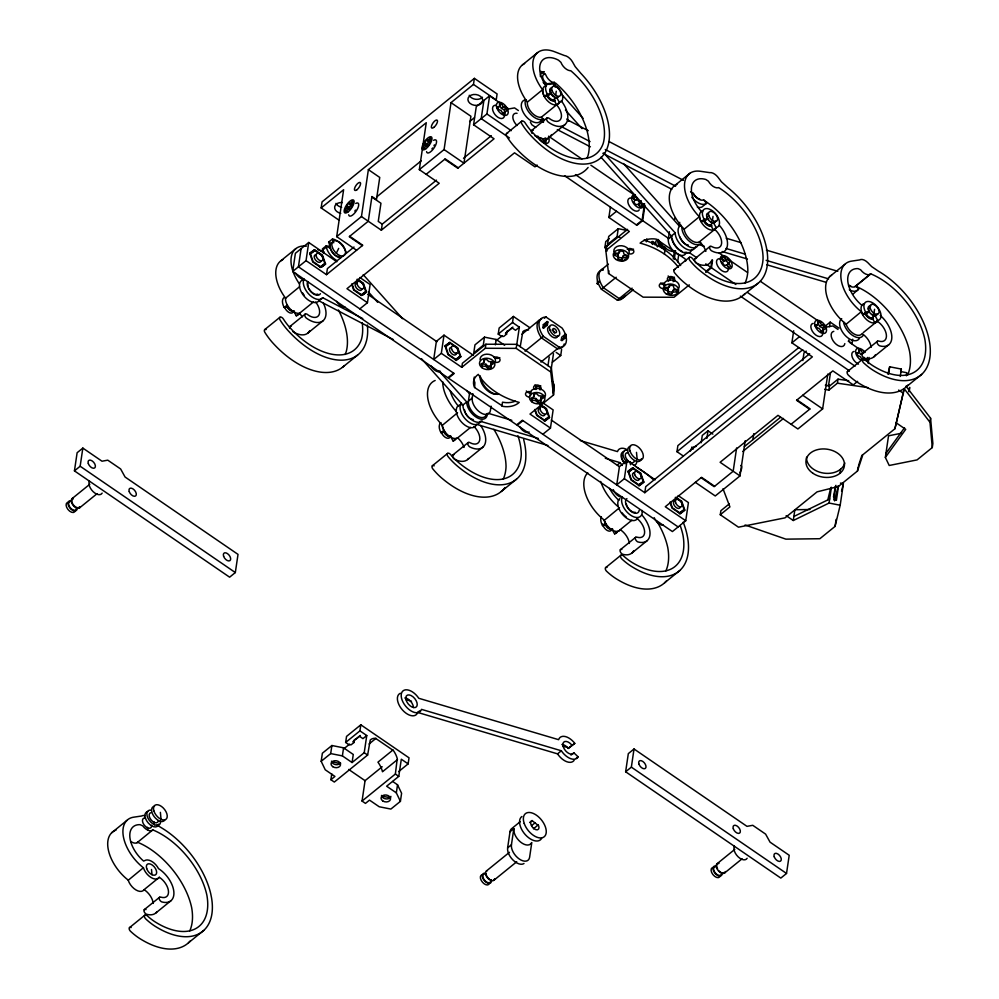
<?xml version="1.0" encoding="UTF-8"?>
<svg xmlns="http://www.w3.org/2000/svg" width="999" height="999" viewBox="0 0 999 999"><rect width="100%" height="100%" fill="white"/><g stroke="black" fill="none" stroke-linecap="round" stroke-linejoin="round"><path stroke-width="1.5" d="M835.376 487.587L833.778 499.812L836.4 500.337L838.561 485.701M74.438 470.879L77.123 452.722L82.842 448.089L101.998 461.213L107.78 460.177L120.629 468.968L125.075 477.023L238.012 554.383L235.327 572.552L229.62 577.185L74.438 470.879L80.157 466.246L82.842 448.089M453.596 373.127L447.889 377.759L292.719 271.453L295.392 253.296L308.728 242.482L336.863 261.763M301.111 248.664L298.426 266.82L454.17 373.514L448.451 378.146L516.67 424.875L522.377 420.242L678.121 526.923M292.719 271.453L306.044 260.652L308.728 242.482M338.836 220.055L321.154 207.929L322.053 201.885L474.375 78.372L497.102 93.943L496.216 100L473.476 84.428L474.375 78.372M306.044 260.652L326.498 274.663L327.397 268.606L353.996 247.04M356.593 250.274L336.688 236.651L343.619 189.723L321.154 207.929M361.451 216.571L368.381 169.643L426.261 122.715L419.33 169.643L439.223 183.267L381.343 230.207L361.451 216.571L336.688 236.651M359.815 308.878L367.432 302.697L370.117 284.54L359.877 277.522M381.343 230.207L382.23 224.151L436.501 180.145M321.178 761.313L322.365 753.234L331.893 745.516L343.569 747.826L353.271 754.47L352.085 762.537L342.382 755.893L330.694 753.583L321.178 761.313L325.249 769.792L334.94 776.435L330.894 779.72L334.315 782.055L367.632 755.032L370.242 740.034A18.157 10.327 51 0 1 375.499 738.286L393.431 750.561A18.157 10.327 51 0 1 397.252 758.541L395.367 774.038L362.05 801.061L365.459 803.396L369.505 800.112L379.208 806.755L390.884 809.065L400.412 801.348L401.598 793.268L397.527 784.789L392.682 781.468M330.694 753.583L331.893 745.516M330.894 779.72L331.755 773.913M342.382 755.893L343.569 747.826M354.458 739.447L354.008 742.482L351.149 744.792L349.063 744.792L345.654 742.444L346.541 736.4L360.826 724.812L409.028 757.829L408.129 763.885L398.613 771.615M419.33 169.643L444.08 149.575L451.011 102.647L473.476 84.428M345.654 742.444L359.927 730.868L360.826 724.812M352.085 762.537L364.223 752.697L366.758 735.539L359.927 730.868M362.05 801.061L365.06 780.669L382.192 766.77M444.717 159.266L457.779 168.219L494.055 138.799L473.588 124.788L476.273 106.618L489.61 95.817L501.098 103.684M444.006 335.152L436.388 341.333L433.703 359.503L441.321 353.321L444.006 335.152L473.414 355.307M483.891 100.449L481.206 118.606L509.428 137.937M473.588 124.788L486.925 113.973L489.61 95.817M400.412 801.348L396.341 792.856L397.527 784.789M396.341 792.856L386.638 786.213L398.776 776.373L401.311 759.215L408.129 763.885M441.321 353.321L461.788 367.345L462.375 363.299L485.901 344.23L516.808 344.33L551.373 368.007L554.108 390.959L553.508 394.992L529.994 414.061L550.461 428.084L542.844 434.253M486.6 413.611A11.926 6.781 51 0 1 476.311 415.459A11.926 6.781 51 0 1 468.406 401.161L469.705 392.345M491.058 406.131L490.409 410.527A11.926 6.781 51 0 1 480.119 412.375A11.926 6.781 51 0 1 472.215 398.064L472.864 393.668M474.625 387.537L474.288 386.725A17.383 12.675 8.4 0 1 478.284 374.363A63.337 46.166 8.4 0 0 519.205 402.397A17.383 12.675 8.4 0 1 503.034 406.406L474.625 387.537L474.887 382.679A17.383 12.675 8.4 0 1 474.263 377.035M484.478 337.15L483.291 345.229L473.763 352.947L474.962 344.867L484.478 337.15L496.166 339.46L504.657 345.267M487.824 368.419L485.639 366.246L482.117 366.084L482.417 364.061L485.926 364.223L488.124 366.408L487.824 368.419L490.609 367.869L490.809 363.249L493.556 361.825M461.788 367.345L485.302 348.276L485.901 344.23M482.117 366.084L481.106 363.961L483.853 362.537L484.153 360.514M485.639 366.246L485.926 364.223M490.609 367.869L490.809 363.249M495.367 344.842L496.166 339.46M507.042 331.081L506.593 334.116L503.746 336.426L501.648 336.426L498.239 334.091L499.138 328.034L513.411 316.446L529.907 327.747M498.239 334.091L512.524 322.502L513.411 316.446M501.91 406.218L502.509 402.185L503.621 402.372A17.383 12.675 8.4 0 0 515.372 401.173M553.508 394.992L550.774 372.04L516.208 348.376L519.343 327.185L512.524 322.502M555.669 95.267L556.256 91.234M520.217 346.665L522.839 331.68A18.157 10.327 51 0 1 528.096 329.92L528.621 329.97M537.837 402.684L535.651 400.512L532.142 400.349L532.442 398.326L535.951 398.489L538.136 400.674L537.837 402.684L540.634 402.135L540.821 397.515L543.581 396.091M542.919 327.66L543.369 324.625L547.165 321.541L547.852 322.003L547.402 325.037L543.593 328.122L542.919 327.66L546.728 324.563L547.165 321.541M543.593 328.122L544.043 325.1L543.369 324.625M532.142 400.349L531.118 398.226L533.878 396.803L534.178 394.78M565.621 335.065A17.245 9.815 51 0 0 562.087 328.047L546.178 317.145A17.17 9.765 51 0 0 543.344 336.326L525.037 351.161M535.951 389.523L536.326 386.064A3.721 2.71 8.4 0 1 534.852 385.065M535.651 400.512L535.951 398.489M539.622 388.773L540.022 386.076A3.721 2.71 8.4 0 0 540.734 385.651M539.997 389.76L540.022 386.076M540.634 402.135L540.821 397.515M547.964 365.671L549.238 357.005M550.774 372.04L553.483 353.708M552.996 392.982L554.195 384.902L551.86 380.057M561.251 340.209L561.7 337.187L565.496 334.103L566.183 334.565L565.734 337.587L561.925 340.684L561.251 340.209L565.059 337.125L565.496 334.103M552.397 362.275L560.726 355.532L561.613 349.475M550.461 428.084L553.134 409.915L542.907 402.909M524 863.511A11.926 6.781 51 0 1 513.224 860.264A11.926 6.781 51 0 1 507.629 847.851L510.014 831.705A11.926 6.781 51 0 1 511.825 828.508L520.154 821.752M531.793 842.544L529.62 857.229A11.926 6.781 51 0 1 519.343 859.065A11.926 6.781 51 0 1 511.438 844.767L513.823 828.621L510.014 831.705M597.864 284.128L597.177 283.654L597.627 280.632M689.31 284.877L674.025 297.265L643.119 297.165L608.553 273.489L605.819 250.549L629.333 231.481L608.878 217.457L610.439 206.868M607.142 249.188L604.87 247.627L605.756 241.571L609.328 238.674M605.819 250.549L606.418 246.503L627.584 229.345M608.553 273.489L608.953 270.804M618.231 228.696L608.716 236.413L607.529 244.493L617.045 236.763L618.231 228.696L626.997 230.419M618.456 259.39L617.931 256.793L614.835 255.344L615.134 253.334L618.231 254.77L618.456 259.39L621.378 259.965L623.339 255.781L626.823 255.644L626.523 257.655L623.039 257.804M617.931 256.793L618.231 254.77M614.835 255.344L615.347 253.234L618.831 253.084L619.13 251.074M621.378 259.965L623.339 255.781M636.388 224.912L642.095 220.28L644.555 203.634M564.572 175.712L636.95 225.299L642.669 220.667L644.904 205.532M646.316 241.858L646.74 238.948M627.035 460.539L619.417 466.708L616.733 484.877L624.35 478.696L627.035 460.539L655.169 479.807M664.397 254.071L664.984 250.025M685.901 253.384A11.926 6.781 51 0 1 675.049 252.472A11.926 6.781 51 0 1 668.331 239.048L669.417 231.706M668.468 293.656L667.956 291.059L664.859 289.61L665.159 287.6L668.256 289.036L668.468 293.656L671.39 294.23L673.363 290.047L676.835 289.91L676.548 291.92L673.064 292.07M667.956 291.059L668.256 289.036M669.692 280.294L670.079 277.61A3.721 2.71 8.4 0 1 668.169 275.936M664.859 289.61L665.371 287.5L668.843 287.35L669.143 285.339M673.289 258.629L674.362 251.411M674.263 259.403L675.561 250.674M671.39 294.23L673.363 290.047M673.176 281.656L673.776 277.622A3.721 2.71 8.4 0 0 674.487 277.185M677.672 261.763L678.746 254.508M624.35 478.696L644.805 492.719L645.704 486.663L809.64 353.733M625.636 771.777L628.321 753.621L634.028 748.988L746.977 826.348L752.759 825.311L765.609 834.115L770.054 842.157L789.21 855.281L786.525 873.451L780.818 878.084L625.636 771.777L631.356 767.145L634.028 748.988M683.291 456.006L676.972 451.685L677.871 445.629L798.763 347.602M712.437 220.442L713.024 216.408M706.305 271.104L710.876 267.395L711.987 259.827M705.731 272.415L711.438 267.782L712.562 260.215M522.952 420.629L517.232 425.262L672.402 531.555L685.739 520.754L688.423 502.584L678.184 495.579M701.198 442.769L702.285 435.414L708.004 430.781L712.874 434.115M706.88 438.349L708.004 430.781M894.917 428.746L904.07 389.36L894.917 428.746L862.849 454.745L857.467 471.029L838.386 486.488L817.082 491.858L785.014 517.857L738.473 527.185L720.279 514.735L720.878 510.689L729.32 503.846M736.613 447.952L733.179 471.228L714.148 486.663L701.073 477.709M695.354 482.342L715.247 495.966L739.997 475.899L745.192 440.746M752.884 439.535L753.758 433.641M644.805 492.719L812.362 356.855L791.895 342.832L793.693 330.731M802.846 360.539L803.958 352.972L806.243 351.111M786.163 515.659L793.281 520.516L794.867 509.727L809.964 509.515M829.52 326.661L830.194 322.115L839.035 328.172M739.997 475.899L720.104 462.275L777.996 415.334L797.889 428.971L822.639 408.891L827.784 374.076M828.496 385.989L830.456 372.739M824.737 389.235L828.82 390.172L829.42 386.138L838.024 379.158L848.725 380.719M828.82 390.172L837.424 383.191L838.024 379.158M852.709 339.21L852.035 343.743L848.238 341.159M793.281 520.516L829.083 503.046L831.418 487.3M839.972 473.301L840.559 469.268M745.054 524.987L785.888 539.148L819.854 538.723L835.064 526.398L836.101 519.43M835.064 526.398L840.184 505.232L843.381 483.641L840.459 483.066M873.975 313.324L874.562 309.29M868.181 363.486L869.08 357.43M857.467 471.029L858.054 466.983M888.586 374.15L889.672 366.783L901.36 369.081L900.261 376.461M905.968 386.201L930.569 418.194L932.879 443.531L932.279 447.564L917.07 459.902L889.21 465.484L885.351 457.417L888.536 435.826L901.735 433.179M906.368 375.811L906.83 372.764L900.986 371.603M932.279 447.564L929.982 422.302L930.581 418.256M909.277 391.009L909.677 387.362L908.591 391.308M908.903 391.783L909.365 388.936L909.078 389.76M626.523 257.655L627.035 255.544L623.938 254.096L623.426 251.498L620.504 250.924L618.831 253.084M676.548 291.92L677.06 289.81L673.963 288.361L673.438 285.764L670.516 285.19L668.843 287.35M827.884 499.587L830.818 487.487M834.827 489.872L835.926 485.339M833.503 496.928L835.476 486.238M834.602 500.911L838.261 485.801M841.545 491.196L843.381 483.641M887.886 374.138L889.672 366.783M900.636 372.028L901.36 369.081M285.514 298.251L299.625 286.688M545.854 85.514A25.337 14.411 51 0 1 540.896 62.487A25.337 14.411 51 0 1 558.478 60.152L560.926 62.35A8.941 5.082 51 0 0 570.042 70.717L570.741 70.692A62.3 35.44 51 0 1 603.246 143.282A63.499 36.126 51 0 1 532.642 132.542A36.301 20.654 51 0 1 525.224 123.002A2.872 1.636 51 0 0 522.115 121.004A2.872 1.636 51 0 0 521.853 123.851A42.208 24.013 51 0 0 531.031 135.777A69.118 39.311 51 0 0 607.417 147.64L608.304 144.73A69.118 39.311 51 0 0 580.706 73.177L575.137 66.571L572.502 61.876A8.941 5.082 51 0 0 564.335 55.494L554.807 51.823A34.278 19.493 51 0 0 533.903 57.83A34.278 19.493 51 0 0 541.171 87.725L542.607 89.66L527.322 102.173A11.176 6.356 51 0 0 531.843 112.787A11.176 6.356 51 0 0 541.358 117.183A13.037 7.418 51 0 1 543.968 120.829M542.607 89.66L542.557 89.823A11.176 6.356 51 0 0 547.077 100.437A11.176 6.356 51 0 0 556.593 104.833A13.037 7.418 51 0 1 560.826 118.844A13.037 7.418 51 0 1 549.675 118.731A2.985 1.698 51 0 0 546.728 118.369A2.985 1.698 51 0 0 548.064 121.953A21.716 12.35 51 0 0 566.396 122.914A21.716 12.35 51 0 0 561.213 100.724M858.553 465.509L861.975 455.144M639.51 206.256L638.486 204.246L641.283 200.724M728.184 267.008L727.16 264.997L729.957 261.476L728.134 259.116L725.886 259.315L723.975 260.864L721.403 258.579L723.313 257.03L725.886 259.315M727.16 264.997L729.957 261.476M336.301 253.222L338.711 248.376M573.851 752.796L573.576 753.296A7.455 4.233 51 0 1 565.759 750.986A7.455 4.233 51 0 1 563.611 742.269A7.455 4.233 51 0 1 571.428 744.592L572.027 745.354L574.775 743.406L573.701 742.032A13.412 7.63 51 0 0 558.616 739.685L418.768 698.276A13.412 7.63 51 0 0 403.022 690.871A13.412 7.63 51 0 0 407.192 707.866A13.412 7.63 51 0 0 421.491 709.365L561.338 750.773A13.412 7.63 51 0 0 577.559 757.704L578.071 756.792L573.851 752.796L571.003 755.107M574.263 759.877L573.751 760.801A13.412 7.63 51 0 1 557.529 753.858L417.682 712.449A13.412 7.63 51 0 1 402.585 710.102A13.412 7.63 51 0 1 400.362 693.269M855.581 285.839L858.728 288.836L858.228 289.747A13.412 7.63 51 0 1 849.312 289.772M350.1 203.521L352.385 201.249L353.084 202.223L351.323 205.232L351.423 207.205L349.625 209.553L348.176 209.328L345.891 211.613L345.192 210.627L346.953 207.63L346.853 205.644L348.651 203.297L352.372 205.082L348.651 203.297M424.837 144.48L423.064 147.49L423.763 148.464L426.049 146.191L427.497 146.403L429.295 144.056L429.195 142.083L430.956 139.073L430.257 138.099L427.972 140.372L426.523 140.16L424.725 142.507L424.837 144.48L427.11 146.041L426.998 144.056L428.796 141.708L430.257 141.933L427.972 140.372M885.951 453.384L904.532 427.759M885.351 457.417L905.706 429.358L896.228 422.864M346.953 207.63L349.225 209.178L349.126 207.205L350.924 204.857M130.694 841.395A8.941 5.082 51 0 0 137.125 842.669L137.562 842.244A62.3 35.44 51 0 1 191.658 907.629A63.499 36.126 51 0 1 189.735 930.906M157.043 824.887L160.34 827.135A69.118 39.311 51 0 1 210.801 894.08L211.563 897.939A69.118 39.311 51 0 1 157.068 927.459A42.208 24.013 51 0 1 145.717 918.893A2.872 1.636 51 0 1 144.593 915.459A2.872 1.636 51 0 1 147.502 916.008A36.301 20.654 51 0 0 156.631 922.814A63.499 36.126 51 0 0 206.893 895.279A62.3 35.44 51 0 0 152.797 829.894L152.36 830.319A8.941 5.082 51 0 1 142.682 825.811L140.097 824.674A25.337 14.411 51 0 0 129.87 837.299A25.337 14.411 51 0 0 143.606 861.076L144.855 860.551A11.176 6.356 51 0 1 158.491 868.606A21.716 12.35 51 0 1 173.838 891.632A21.716 12.35 51 0 1 161.688 901.872A2.985 1.698 51 0 1 159.191 898.501A2.985 1.698 51 0 1 161.251 897.239A13.037 7.418 51 0 0 168.456 891.071A13.037 7.418 51 0 0 159.328 877.297A11.176 6.356 51 0 1 151.211 877.609A11.176 6.356 51 0 1 143.456 867.906L141.596 866.283A34.278 19.493 51 0 1 123.252 835.888A34.278 19.493 51 0 1 133.928 817.145L141.733 815.983A8.941 5.082 51 0 1 144.63 815.609M848.613 285.339A8.941 5.082 51 0 0 855.057 286.613L870.716 273.838A62.3 35.44 51 0 1 924.824 339.223A63.499 36.126 51 0 1 874.55 366.758A36.301 20.654 51 0 1 865.421 359.952A2.872 1.636 51 0 0 862.512 359.403A2.872 1.636 51 0 0 863.636 362.837A42.208 24.013 51 0 0 874.999 371.403A69.118 39.311 51 0 0 929.495 341.883L928.733 338.024A69.118 39.311 51 0 0 878.258 271.079L871.665 266.596L867.819 262.662A8.941 5.082 51 0 0 859.652 259.927L851.86 261.089A34.278 19.493 51 0 0 841.17 279.832A34.278 19.493 51 0 0 859.515 310.227L861.375 311.863A11.176 6.356 51 0 0 869.13 321.553A11.176 6.356 51 0 0 877.259 321.253A13.037 7.418 51 0 1 886.388 335.015A13.037 7.418 51 0 1 879.17 341.183A2.985 1.698 51 0 0 877.11 342.445A2.985 1.698 51 0 0 879.62 345.816A21.716 12.35 51 0 0 891.832 337.487A21.716 12.35 51 0 0 880.231 315.397M855.057 286.613L870.716 273.838M280.644 260.964L295.879 248.614M522.452 64.885L537.687 52.535M376.536 197.04L421.266 160.777M469.617 121.566L474.45 117.645M309.777 253.596L314.535 249.738L322.502 255.182L325.574 264.023L322.003 266.92M310.04 254.345L314.797 250.487L322.078 255.469L324.887 263.561L320.13 267.42M330.369 247.128L328.646 242.12L332.455 239.036L333.691 239.236A13.412 7.63 51 0 1 346.303 253.346M330.781 248.601L326.173 245.866L322.365 248.963L322.54 250.337A13.412 7.63 51 0 0 323.564 253.309M503.021 112.875L506.98 110.764L506.093 108.229L503.384 106.905L501.61 103.933L499.7 105.482L501.486 108.454L504.195 109.778L505.069 112.3M497.777 107.855L499.675 106.306L499.488 103.596L501.61 103.933M501.486 108.454L503.384 106.905M504.195 109.778L506.093 108.229M426.148 174.313L445.192 158.878L458.266 167.832M463.511 158.242L491.321 135.689M284.203 297.452A11.176 6.356 51 0 0 284.216 307.517L287.063 305.207M546.066 85.764A11.176 6.356 51 0 0 544.492 96.466L547.34 94.156L550.986 93.506A5.22 2.972 51 0 1 550.187 90.21M326.498 274.663L362.774 245.255L349.7 236.301M550.986 93.506L548.126 95.817L544.492 96.466M264.685 329.633L279.92 317.282M506.493 133.554L521.728 121.204M553.758 99.675L556.605 97.353L559.403 102.41L556.543 104.733L553.758 99.675A5.22 2.972 51 0 0 554.495 99.376M293.481 310.726L296.266 315.784L299.126 313.461M285.552 297.989A11.176 6.356 51 0 0 289.91 308.728A11.176 6.356 51 0 0 299.55 313.261L313.611 301.86M541.358 117.183L556.593 104.833M72.165 498.538L89.81 484.24M304.283 279.633A13.412 7.63 51 0 0 302.784 294.455A13.412 7.63 51 0 0 318.918 300.811L322.727 297.727L362.737 318.581M526.098 99.763A13.412 7.63 51 0 0 524.6 114.598A13.412 7.63 51 0 0 540.734 120.954L543.593 118.631M289.96 326.448L305.195 314.098M531.768 130.37L547.002 118.019M79.445 507.967L97.09 493.668M543.943 140.909L547.902 138.799M307.954 333.004L323.189 320.654A21.716 12.35 51 0 0 323.351 303.097M549.762 136.925L564.997 124.575M361.051 295.454L365.809 291.596L362.999 283.504L356.943 279.358M362.924 294.955L366.496 292.058L363.424 283.216L357.742 279.32M537.162 165.072L534.977 166.845L514.522 152.822L346.965 288.686L367.432 302.697M342.445 367.345L357.679 354.995M445.054 346.266L449.825 342.407L457.779 347.852L460.851 356.693L456.093 360.564M446.516 346.054L450.087 343.156L457.355 348.151L460.164 356.231L455.407 360.09M635.302 200.125L637.212 198.576L634.64 196.291L632.742 197.827L635.302 200.125L637.562 199.912L639.372 202.273M608.878 217.457L616.495 211.288M638.486 204.246L640.396 202.71L641.92 205.719L640.022 207.268M674.7 185.627L689.934 173.277M604.87 247.627L608.441 244.73M496.366 340.484L502.26 335.701M505.806 332.829L512.887 327.085M519.343 327.185L515.534 330.269L512.125 327.934L505.457 333.329L506.593 334.116M521.903 334.253L539.472 320.005M601.361 269.817L608.391 264.123M544.33 318.281L546.228 316.745M544.992 324.325L547.852 322.003M597.177 283.654L599.088 282.105M703.708 199.837L706.493 203.284L701.91 207.005A13.412 7.63 51 0 1 697.389 207.218M623.601 296.94A17.245 9.815 51 0 1 617.332 300.137L601.41 289.235L616.208 277.235M482.13 420.841A13.412 7.63 51 0 1 470.504 418.918A13.412 7.63 51 0 1 462.899 405.057L466.708 401.96L438.761 370.679M691.658 249.975A13.412 7.63 51 0 1 680.319 250.849A13.412 7.63 51 0 1 671.39 235.989L675.199 232.904L603.771 152.959M468.406 401.161L472.215 398.064M668.331 239.048L672.14 235.964M464.06 447.44A13.037 7.418 51 0 0 457.667 437.849A11.176 6.356 51 0 1 448.626 435.739A11.176 6.356 51 0 1 442.32 425.324L457.554 412.774M705.868 251.373A13.037 7.418 51 0 0 699.475 241.77A11.176 6.356 51 0 1 690.434 239.673A11.176 6.356 51 0 1 684.128 229.246L699.362 216.708L697.689 214.985A34.278 19.493 51 0 1 684.552 184.041A34.278 19.493 51 0 1 700.761 171.328L709.652 172.627A8.941 5.082 51 0 1 718.031 177.298L721.365 181.731L727.609 187.412A69.118 39.311 51 0 1 767.669 258.504L767.607 261.975A69.118 39.311 51 0 1 700.436 271.041A42.208 24.013 51 0 1 689.897 260.527A2.872 1.636 51 0 1 689.447 257.305A2.872 1.636 51 0 1 692.544 258.604A36.301 20.654 51 0 0 701.036 266.995A63.499 36.126 51 0 0 763.074 258.379A62.3 35.44 51 0 0 718.618 187.562L718.044 187.787A8.941 5.082 51 0 1 708.391 181.181L705.818 179.47A25.337 14.411 51 0 0 691.545 187.15A25.337 14.411 51 0 0 701.136 211.176L701.498 211.551M440.971 422.627A11.176 6.356 51 0 0 440.984 432.692L443.843 430.382A11.176 6.356 51 0 1 442.132 425.474M701.261 221.641L704.12 219.33L707.754 218.681L704.894 220.991L701.261 221.641A11.176 6.356 51 0 1 702.834 210.939M563.324 336.875L566.183 334.565M540.946 362.075L559.253 347.227A17.245 9.815 51 0 0 566.133 342.407L566.408 340.534A17.245 9.815 51 0 0 565.946 336.226M617.332 300.137L632.117 288.137M710.526 224.85L713.373 222.527L716.171 227.585L713.311 229.907L710.526 224.85A5.22 2.972 51 0 0 711.263 224.55M624 297.252L633.366 289.648M450.249 435.901L453.034 440.959L455.894 438.636A11.176 6.356 51 0 0 457.48 437.999M457.667 437.849L470.566 427.397M699.475 241.77L714.71 229.42A13.037 7.418 51 0 1 721.565 243.681A13.037 7.418 51 0 1 712.15 246.778A2.985 1.698 51 0 0 709.577 247.24A2.985 1.698 51 0 0 711.55 250.811A21.716 12.35 51 0 0 727.022 247.34A21.716 12.35 51 0 0 719.367 225.349M432.417 465.734L447.639 453.384A2.872 1.636 51 0 1 450.736 454.682A36.301 20.654 51 0 0 459.228 463.074A63.499 36.126 51 0 0 521.266 454.458A62.3 35.44 51 0 0 517.944 435.739M674.225 269.655L689.447 257.305M452.984 454.87L468.219 442.52M694.792 258.791L710.027 246.441M467.607 459.528L482.842 447.177M723.975 260.864L726.236 260.664L728.134 259.116M544.08 420.829L548.838 416.97L546.028 408.891L539.972 404.732M544.767 421.303L549.525 417.445L546.453 408.603L540.759 404.707M501.298 491.483L516.533 479.133M743.106 295.417L758.341 283.054M111.663 832.766L126.898 820.416M829.582 276.711L844.817 264.36M137.125 842.669L152.797 829.894M617.332 464.997L620.192 462.687A13.412 7.63 51 0 0 622.327 465.447M628.084 471.64L632.842 467.782L640.809 473.239L643.88 482.08L639.123 485.939M628.346 472.402L633.104 468.543L640.384 473.526L643.194 481.605L638.436 485.464M159.328 877.297L144.106 889.659A11.176 6.356 51 0 1 135.976 889.959A11.176 6.356 51 0 1 128.222 880.269L143.406 867.706M791.895 342.832L799.512 336.663M858.728 288.836L854.42 292.844A13.412 7.63 51 0 1 852.784 293.993M821.328 330.919L825.286 328.808L824.4 326.286L821.69 324.95L819.917 321.99L818.006 323.526L819.792 326.498L822.502 327.834L823.376 330.357M816.083 325.899L817.981 324.363L817.794 321.641L819.917 321.99M819.792 326.498L821.69 324.95M822.502 327.834L824.4 326.286M825.361 326.036L830.194 322.115M676.972 451.685L802.697 349.737M631.93 520.167L620.217 529.67A11.176 6.356 51 0 1 612.1 529.982A11.176 6.356 51 0 1 604.333 520.279L619.517 507.717M871.153 347.365A13.037 7.418 51 0 0 862.025 333.604A11.176 6.356 51 0 1 853.908 333.903A11.176 6.356 51 0 1 846.141 324.213L861.325 311.651M601.386 516.745A11.176 6.356 51 0 0 602.522 525.574L605.369 523.251A11.176 6.356 51 0 1 604.245 520.754M864.372 303.821A11.176 6.356 51 0 0 862.799 314.523L865.646 312.2L869.292 311.551A5.22 2.972 51 0 1 869.292 306.855M862.799 314.523L866.433 313.873L869.292 311.551M877.559 320.904A11.176 6.356 51 0 1 874.849 322.777L872.065 317.719L874.912 315.409A5.22 2.972 51 0 0 875.661 315.11M144.293 909.652L159.528 897.302M343.768 748.85L349.675 744.068M355.569 739.272L360.302 735.451M611.788 528.771L614.572 533.828L617.432 531.518A11.176 6.356 51 0 0 619.018 530.881M874.849 322.777L877.709 320.467A11.176 6.356 51 0 0 879.295 309.765A11.176 6.356 51 0 0 867.232 301.498A11.176 6.356 51 0 0 865.646 312.2M129.495 927.646L144.892 915.159M863.198 332.655L877.259 321.253M366.758 735.539L362.949 738.636L359.528 736.3L352.872 741.695L354.008 742.482M155.757 913.036L170.991 900.686M369.081 743.968L376.024 738.336M860.838 350.025L858.928 351.561L860.713 354.533L862.624 352.984L860.838 350.025L858.715 349.675L858.915 352.397L857.005 353.933M744.33 446.628L780.506 417.295M417.682 712.449L419.58 710.901M620.404 549.675L635.639 537.325M862.212 353.596L877.447 341.246M742.682 451.523L783.466 418.444M862.249 358.953L864.16 357.417L864.347 360.127L862.237 359.79L860.451 356.818L857.741 355.482L856.855 352.959L858.915 352.397M605.606 567.657L621.003 555.169M847.414 371.591L862.811 359.103M679.357 513.511L684.115 509.64L681.306 501.56L675.249 497.402M631.868 553.059L647.102 540.709M680.044 513.973L684.802 510.114L681.73 501.273L676.048 497.377M873.675 356.98L888.91 344.63M791.058 424.288L810.102 408.853L797.027 399.9M392.994 749.962L377.947 762.162L378.384 762.761A18.157 10.327 51 0 1 382.205 770.729L382.455 771.777L397.502 759.577M857.641 381.356L853.283 384.89L832.829 370.879L796.553 400.287L809.627 409.24M188.449 942.819L203.671 930.469M720.279 514.735L729.919 506.905L723.001 488.761M664.56 582.842L679.795 570.491M906.368 386.763L921.602 374.413M557.529 753.858L561.338 750.773M561.888 744.505A7.455 4.233 51 0 1 567.632 747.677L568.219 748.438L572.027 745.354M574.775 743.406L568.219 748.438M576.161 758.341L578.071 756.792M529.645 822.539L532.067 820.579L538.686 825.823A5.445 3.097 51 0 1 534.278 828.883A5.445 3.097 51 0 1 531.493 820.891L532.067 820.579M531.555 825.661L535.177 822.714M507.629 847.851L511.438 844.767M533.466 828.77L538.299 824.849M486.426 870.978L509.453 852.309M493.706 880.419L516.733 861.75M717.145 863.685L734.789 849.375M724.425 873.114L742.07 858.815M706.493 203.284L705.719 203.908A13.412 7.63 51 0 1 691.82 197.253M314.535 249.738L309.653 253.122L312.737 261.963L320.691 267.42L325.574 264.023M314.797 250.487L310.339 253.596L313.149 261.676L320.429 266.658L324.887 263.561M365.809 291.596L361.351 294.693L354.071 289.71L352.197 284.328M366.496 292.058L361.613 295.454L353.658 289.997L351.611 284.103M634.64 196.291L633.241 197.253L634.765 200.275L633.878 202.248L635.701 204.608L637.949 204.395L640.521 206.693L641.92 205.719M449.825 342.407L444.942 345.791L448.014 354.645L455.969 360.09L460.851 356.693M450.087 343.156L445.616 346.266L448.426 354.345L455.706 359.328L460.164 356.231M723.313 257.03L721.915 258.004L723.438 261.014L722.552 262.987L724.375 265.347L726.623 265.147L729.195 267.432L730.594 266.458L729.07 263.449M548.838 416.97L544.38 420.079L537.1 415.097L535.227 409.702M549.525 417.445L544.642 420.829L536.688 415.384L534.627 409.49M632.842 467.782L627.959 471.178L631.043 480.019L638.998 485.464L643.88 482.08M633.104 468.543L628.646 471.64L631.455 479.732L638.736 484.715L643.194 481.605M684.115 509.64L679.657 512.749L672.377 507.767L670.504 502.372M684.802 510.114L679.919 513.511L671.965 508.054L669.917 502.16M490.509 365.272L493.256 363.848L492.245 361.725L488.723 361.563L486.538 359.378L483.753 359.94L483.853 362.537M540.534 399.538L543.281 398.114L542.27 395.991L538.748 395.829L536.563 393.643L533.778 394.205L533.878 396.803M793.868 516.483L829.682 499.001M499.675 106.306L497.627 106.881L498.501 109.403L501.223 110.727L502.997 113.699L505.119 114.036L504.92 111.326M817.981 324.363L815.933 324.925L816.807 327.447L819.53 328.783L821.303 331.755L823.426 332.093L823.226 329.37M488.124 366.408L490.909 365.846M538.136 400.674L540.921 400.112M284.216 307.517L287.849 306.868A5.22 2.972 51 0 1 287.325 305.706M440.984 432.692L444.617 432.043A5.22 2.972 51 0 1 444.093 430.881M602.522 525.574L606.156 524.925A5.22 2.972 51 0 1 605.631 523.751M485.302 348.276L516.208 348.376M837.424 383.191L867.994 387.637M328.646 242.12L329.882 242.332M617.045 236.763L619.967 237.35M618.756 257.367L621.665 257.942M668.768 291.633L671.69 292.207M829.083 503.046L840.184 505.232M331.768 761.812L340.534 763.548M381.793 796.078L390.559 797.801M825.336 385.202L829.42 386.138M726.211 238.249L741.096 242.657M766.383 250.137L837.799 271.291M725.961 248.451L745.304 254.183M766.133 260.352L828.608 278.858M704.295 246.254L698.351 244.493A13.412 7.63 51 0 1 683.254 242.145A13.412 7.63 51 0 1 681.031 225.312M722.152 251.536L747.439 259.028M766.782 264.76L826.298 282.38M488.036 413.261L511.838 420.317M580.269 440.584L617.469 451.598A13.412 7.63 51 0 1 627.397 449.75M538.361 438.449L480.344 421.266A13.412 7.63 51 0 1 466.458 420.167A13.412 7.63 51 0 1 461.401 403.246M605.307 458.279L620.192 462.687M547.939 445.504L476.535 424.35A13.412 7.63 51 0 1 460.314 420.666A13.412 7.63 51 0 1 461.351 404.782M405.981 699.625A7.455 4.233 51 0 0 415.584 707.417A7.455 4.233 51 0 0 412.962 696.753A7.455 4.233 51 0 0 405.981 699.625L411.513 701.261M563.061 746.153L568.593 747.789M690.584 191.82L693.156 193.531A8.941 5.082 51 0 0 702.809 200.15L703.383 199.912A62.3 35.44 51 0 1 747.839 270.729A63.499 36.126 51 0 1 745.067 282.992M317.582 249.525L322.527 251.573A8.941 5.082 51 0 1 324.25 252.023M539.435 137.437L542.145 138.761L543.931 141.733L546.041 142.07L545.854 139.361M567.594 119.942L588.286 130.732M608.978 141.521L683.491 180.344M561.101 126.486L590.072 141.583M605.257 149.5L675.611 186.164M540.734 120.954L543.493 122.39M557.292 129.583L590.409 146.841M602.822 153.309L671.815 189.261M318.918 300.811L393.419 339.635M518.394 110.539L514.547 107.904L508.766 108.941L504.932 106.306M837.986 329.47L832.854 325.949L827.072 326.985L823.213 324.35M535.689 127.385L531.843 124.75L530.357 122.065M548.526 136.176L581.893 159.028M590.871 165.185L634.515 195.08M719.255 253.134L725.674 257.53M728.246 259.29L747.489 272.477M760.326 281.268L820.654 322.59M859.078 348.913L850.149 342.794L848.663 340.11M898.625 390.072L903.471 393.394M486.925 113.973L511.288 130.669M575.412 174.6L642.095 220.28M642.669 220.667L668.406 238.299M688.998 252.41L696.715 257.692M705.731 263.873L710.876 267.395M711.438 267.782L735.813 284.478M747.352 292.382L855.069 366.171M740.359 296.129L849.4 370.829M451.011 102.647L470.904 116.271L463.973 163.199L444.08 149.575M802.746 395.267L822.639 408.891M426.523 140.16L428.796 141.708M424.725 142.507L426.998 144.056M368.381 169.643L379.745 177.435L376.461 199.638L371.915 196.516L368.269 221.241L349.225 236.688L362.3 245.642M371.84 197.028L380.944 203.259L378.259 221.416L382.23 224.151M546.728 324.563L547.402 325.037M565.059 337.125L565.734 337.587M543.344 336.326L559.253 347.227M346.853 205.644L349.126 207.205M556.181 352.41L560.726 355.532M345.192 210.627L347.465 212.188M714.622 486.276L701.548 477.322L665.272 506.73L685.739 520.754M367.732 294.293L437.025 341.77M551.298 420.042L619.318 466.645M631.356 767.145L786.525 873.451M80.157 466.246L235.327 572.552M364.223 752.697L367.632 755.032M395.367 774.038L398.776 776.373M348.663 769.442L365.06 780.669M846.103 324.001L844.292 322.577A34.278 19.493 51 0 1 831.593 275.15M604.295 520.067L602.484 518.656A34.278 19.493 51 0 1 587.774 472.789M128.172 880.057L126.361 878.633A34.278 19.493 51 0 1 116.034 830.107M684.128 229.058L682.467 227.335A34.278 19.493 51 0 1 676.985 184.403M442.32 425.124L440.659 423.414A34.278 19.493 51 0 1 435.164 380.482M562.375 95.167L583.079 118.332M623.451 163.524L679.357 226.086M565.459 110.09L582.03 128.634M566.833 118.981L568.906 121.291M600.998 157.205L671.39 235.989M363.211 274.65L402.547 318.669M466.733 390.509L469.83 393.981M368.369 291.895L377.684 302.322M421.491 358.703L462.899 405.057M726.236 260.664L728.046 263.012M904.42 389.011L929.982 422.302M527.372 102.01L525.936 100.075A34.278 19.493 51 0 1 524.637 63.536M285.564 298.089L284.128 296.154A34.278 19.493 51 0 1 282.829 259.615M874.912 315.409L877.709 320.467M545.117 137.812L546.003 140.335M332.455 239.036L333.741 242.794M326.173 245.866L326.348 247.252A13.412 7.63 51 0 0 336.288 260.19M606.418 246.503L606.967 251.099M636.488 452.36L637.162 459.315M630.232 461.938L630.494 464.722M160.377 812.349L161.039 819.292M154.108 821.915L154.383 824.699M147.452 827.322L147.715 830.107M151.498 869.505L151.998 874.724M670.079 277.61L670.104 278.371M536.326 386.064L535.664 387.05A4.77 3.472 8.4 0 1 540.397 387.063M699.362 216.708L699.362 216.895A11.176 6.356 51 0 0 705.669 227.322A11.176 6.356 51 0 0 714.71 229.42M340.534 762.936A4.77 3.472 8.4 0 1 335.414 764.547A4.77 3.472 8.4 0 1 331.506 761.151M390.921 796.353A4.77 3.472 8.4 0 1 386.051 798.913A4.77 3.472 8.4 0 1 381.518 795.416M723.975 872.527A5.22 2.972 51 0 1 721.315 872.514M720.267 871.927A5.22 2.972 51 0 1 719.255 871.103M717.607 868.968A5.22 2.972 51 0 1 717.082 867.806M717.082 864.847A5.22 2.972 51 0 1 717.607 864.272M721.528 873.75A5.22 2.972 51 0 1 715.109 872.714A5.22 2.972 51 0 1 716.008 866.608M722.102 872.989A5.957 3.397 51 0 1 718.156 875.723A5.957 3.397 51 0 1 713.011 869.055A5.957 3.397 51 0 1 716.945 866.32M720.192 875.686A5.957 3.397 51 0 1 712.861 874.512A5.957 3.397 51 0 1 713.885 867.519M725.336 871.515A5.957 3.397 51 0 1 717.994 870.341A5.957 3.397 51 0 1 719.03 863.348M747.14 858.266A8.941 5.082 51 0 1 738.149 856.83A8.941 5.082 51 0 1 734.427 846.103M491.608 880.119A5.22 2.972 51 0 1 490.596 879.819M489.547 879.232A5.22 2.972 51 0 1 486.363 875.099M490.534 881.867A5.22 2.972 51 0 1 483.991 879.47A5.22 2.972 51 0 1 485.289 873.9M491.383 880.281A5.957 3.397 51 0 1 487.437 883.029A5.957 3.397 51 0 1 482.28 876.36A5.957 3.397 51 0 1 486.226 873.613M489.473 882.979A5.957 3.397 51 0 1 482.629 882.404A5.957 3.397 51 0 1 482.13 874.812M494.617 878.808A5.957 3.397 51 0 1 487.774 878.233A5.957 3.397 51 0 1 487.275 870.641M531.393 842.956A11.926 6.781 51 0 1 520.541 842.032A11.926 6.781 51 0 1 513.823 828.621M541.608 838.423A14.898 8.479 51 0 1 525.287 834.627A14.898 8.479 51 0 1 521.903 816.495M404.807 697.976A7.455 4.233 51 0 1 413.436 707.529M79.52 506.805A5.22 2.972 51 0 1 78.247 507.679M77.348 507.679A5.22 2.972 51 0 1 71.828 500.524M72.103 499.712A5.22 2.972 51 0 1 73.364 498.826M76.548 507.604A5.22 2.972 51 0 1 71.041 508.591A5.22 2.972 51 0 1 70.13 501.461M77.11 507.842A5.957 3.397 51 0 1 73.564 510.739A5.957 3.397 51 0 1 68.194 504.757A5.957 3.397 51 0 1 70.817 500.824M75.212 510.539A5.957 3.397 51 0 1 67.882 509.365A5.957 3.397 51 0 1 68.906 502.372M80.045 507.305A5.957 3.397 51 0 1 73.014 505.194A5.957 3.397 51 0 1 73.014 498.201M102.16 493.119A8.941 5.082 51 0 1 93.169 491.683A8.941 5.082 51 0 1 89.435 480.969M190.334 940.883A69.118 39.311 51 0 1 141.833 939.809A42.208 24.013 51 0 1 130.482 931.243A2.872 1.636 51 0 1 129.196 928.258A2.872 1.636 51 0 1 131.144 927.559M144.106 889.659A13.037 7.418 51 0 1 153.234 903.421M146.016 909.59A2.985 1.698 51 0 0 143.956 910.851A2.985 1.698 51 0 0 146.466 914.222A21.716 12.35 51 0 0 156.768 912M158.242 821.003A5.957 3.397 51 0 1 151.286 820.129A5.957 3.397 51 0 1 151.049 812.674M158.591 824.163A8.941 5.082 51 0 1 148.164 822.864A8.941 5.082 51 0 1 147.802 811.675M160.564 820.928A8.941 5.082 51 0 1 154.97 824.949A8.941 5.082 51 0 1 147.09 815.821A8.941 5.082 51 0 1 151.299 810.201M164.735 820.129A8.941 5.082 51 0 1 154.108 816.558A8.941 5.082 51 0 1 154.47 806.268M151.611 825.274A5.957 3.397 51 0 1 147.889 827.959A5.957 3.397 51 0 1 142.632 821.865A5.957 3.397 51 0 1 145.442 818.119M293.281 310.876A5.22 2.972 51 0 1 287.138 305.856M294.48 311.164A5.957 3.397 51 0 1 286.601 305.769M293.481 311.114A5.957 3.397 51 0 1 289.535 312.699A5.957 3.397 51 0 1 284.703 307.317M320.429 293.694A8.941 5.082 51 0 1 311.438 292.257A8.941 5.082 51 0 1 307.717 281.543M610.689 528.921A5.22 2.972 51 0 1 605.444 523.913M611.788 529.158A5.957 3.397 51 0 1 607.242 530.457A5.957 3.397 51 0 1 602.697 524.088M612.787 529.22A5.957 3.397 51 0 1 604.907 523.826M639.198 510.339A8.941 5.082 51 0 1 629.745 510.302A8.941 5.082 51 0 1 626.922 498.588M534.265 389.098A3.721 2.71 8.4 0 1 534.915 385.477A3.721 2.71 8.4 0 1 539.91 385.989A3.721 2.71 8.4 0 1 540.134 389.685M494.243 357.317A3.721 2.71 8.4 0 1 500.062 359.715A3.721 2.71 8.4 0 1 494.805 362.063M531.068 392.907A3.721 2.71 8.4 0 1 526.323 390.959M529.532 397.04A3.721 2.71 8.4 0 1 525.549 393.581A3.721 2.71 8.4 0 1 530.769 391.933M491.121 368.206A3.721 2.71 8.4 0 1 490.409 368.643M499.812 357.605A3.721 2.71 8.4 0 1 493.931 357.018M496.64 394.13A13.412 7.63 51 0 1 485.202 388.461A13.412 7.63 51 0 1 480.132 375.736M701.136 243.232A13.412 7.63 51 0 1 689.56 241.433A13.412 7.63 51 0 1 681.855 227.585M850.773 285.989A7.455 4.233 51 0 1 849.287 285.352M559.253 102.847A11.176 6.356 51 0 1 556.543 104.733M550.461 89.386A5.22 2.972 51 0 1 550.986 88.811M547.34 94.156A11.176 6.356 51 0 1 548.926 83.454A11.176 6.356 51 0 1 560.988 91.708A11.176 6.356 51 0 1 559.403 102.41M716.021 228.022A11.176 6.356 51 0 1 713.311 229.907M704.894 220.991A5.22 2.972 51 0 1 704.37 219.83M713.573 222.377A5.22 2.972 51 0 1 712.662 222.377M711.65 222.065A5.22 2.972 51 0 1 710.601 221.478M708.678 219.643A5.22 2.972 51 0 1 707.142 216.234M707.417 214.398A5.22 2.972 51 0 1 707.941 213.823M704.12 219.33A11.176 6.356 51 0 1 705.694 208.629A11.176 6.356 51 0 1 717.757 216.883A11.176 6.356 51 0 1 716.171 227.585M859.44 338.399A13.412 7.63 51 0 1 844.754 334.99A13.412 7.63 51 0 1 841.72 318.669M863.248 335.314A13.412 7.63 51 0 1 852.372 335.277A13.412 7.63 51 0 1 843.493 321.765M711.076 224.7A5.22 2.972 51 0 1 704.183 219.98M715.671 221.066A5.957 3.397 51 0 1 708.828 220.492A5.957 3.397 51 0 1 708.328 212.899M711.525 225.287A5.957 3.397 51 0 1 703.646 219.892M686.825 252.31A11.926 6.781 51 0 1 684.752 252.297M682.429 251.598A11.926 6.781 51 0 1 672.14 238.262M674.525 219.817A11.926 6.781 51 0 1 675.137 217.932M679.994 226.036A5.445 3.097 51 0 1 679.745 222.34M674.887 251.423A14.898 8.479 51 0 1 658.816 240.409M542.994 119.106A13.412 7.63 51 0 1 530.606 114.236A13.412 7.63 51 0 1 525.349 100.325M699.837 199.151A7.455 4.233 51 0 1 693.294 193.169M745.067 293.544A69.118 39.311 51 0 1 685.202 283.391A42.208 24.013 51 0 1 674.662 272.877A2.872 1.636 51 0 1 674.862 269.455M695.741 262.7A2.985 1.698 51 0 0 696.315 263.174A21.716 12.35 51 0 0 711.201 261.151M695.229 262.113A2.985 1.698 51 0 1 694.804 261.476M694.63 261.139A2.985 1.698 51 0 1 695.741 258.629M711.987 225.886A6.706 3.809 51 0 1 703.796 221.303M855.481 286.189A62.3 35.44 51 0 1 909.59 351.573A63.499 36.126 51 0 1 907.654 374.862M863.648 353.421A2.985 1.698 51 0 0 861.9 354.945A2.985 1.698 51 0 0 864.385 358.166A21.716 12.35 51 0 0 875.486 354.695M908.266 384.827A69.118 39.311 51 0 1 859.764 383.753A42.208 24.013 51 0 1 848.413 375.187A2.872 1.636 51 0 1 847.102 372.327A2.872 1.636 51 0 1 848.775 371.391M873.413 318.831A6.706 3.809 51 0 1 865.234 313.998M870.279 274.263A8.941 5.082 51 0 1 860.601 269.755L858.029 268.619A25.337 14.411 51 0 0 847.801 281.256A25.337 14.411 51 0 0 861.525 305.02L862.786 304.495A11.176 6.356 51 0 1 864.422 303.933M695.466 246.89A13.412 7.63 51 0 1 684.128 247.764A13.412 7.63 51 0 1 675.199 232.904M554.183 82.33A13.412 7.63 51 0 1 555.132 87.05M688.361 245.092A7.455 4.233 51 0 1 679.969 237.025M872.801 317.42A5.22 2.972 51 0 1 872.065 317.719M866.433 313.873A5.22 2.972 51 0 1 865.908 312.699M617.282 531.955A11.176 6.356 51 0 1 614.572 533.828M641.945 514.997A21.716 12.35 51 0 1 649.874 535.339A21.716 12.35 51 0 1 637.812 541.895A2.985 1.698 51 0 1 635.302 538.511A2.985 1.698 51 0 1 637.362 537.262A13.037 7.418 51 0 0 644.617 531.668A13.037 7.418 51 0 0 636.588 518.119M636.45 467.145A69.118 39.311 51 0 1 653.146 479.433M683.204 522.14A69.118 39.311 51 0 1 686.925 534.103L687.687 537.962A69.118 39.311 51 0 1 633.191 567.469A42.208 24.013 51 0 1 621.828 558.916A2.872 1.636 51 0 1 620.704 555.481A2.872 1.636 51 0 1 623.613 556.018A36.301 20.654 51 0 0 632.742 562.837A63.499 36.126 51 0 0 683.004 535.302A62.3 35.44 51 0 0 680.182 525.536M666.458 580.906A69.118 39.311 51 0 1 617.956 579.82A42.208 24.013 51 0 1 606.605 571.266A2.872 1.636 51 0 1 605.294 568.406A2.872 1.636 51 0 1 606.967 567.469M620.217 529.67A13.037 7.418 51 0 1 629.345 543.444M617.707 506.306A34.278 19.493 51 0 1 600.699 481.456M626.211 516.895A11.176 6.356 51 0 1 622.152 512.862M621.84 549.487A2.985 1.698 51 0 0 620.092 551.023A2.985 1.698 51 0 0 622.577 554.245A21.716 12.35 51 0 0 633.678 550.761M656.905 521.341A62.3 35.44 51 0 1 667.782 547.652A63.499 36.126 51 0 1 665.846 570.928M618.905 500.387A25.337 14.411 51 0 1 609.54 488.386M634.353 461.014A5.957 3.397 51 0 1 626.91 459.54A5.957 3.397 51 0 1 628.209 452.734M625.074 463.736A8.941 5.082 51 0 1 623.925 451.698M636.675 460.951A8.941 5.082 51 0 1 633.828 465.384M626.985 462.2A8.941 5.082 51 0 1 622.951 453.696A8.941 5.082 51 0 1 627.409 450.224M641.37 458.778A8.941 5.082 51 0 1 630.943 457.48A8.941 5.082 51 0 1 630.581 446.291M557.829 335.689A6.706 3.809 51 0 1 550.137 335.04A6.706 3.809 51 0 1 549.575 326.498M541.62 318.918A17.17 9.765 51 0 0 541.433 337.862L557.355 348.763A17.245 9.815 51 0 0 564.235 343.956M551.985 330.082A2.485 1.411 51 0 1 554.607 333.004M455.744 439.073A11.176 6.356 51 0 1 453.034 440.959M554.308 99.525A5.22 2.972 51 0 1 547.939 95.979M554.882 96.891A5.22 2.972 51 0 1 550.374 90.047M550.649 89.236A5.22 2.972 51 0 1 551.173 88.649M558.591 96.828A5.957 3.397 51 0 1 551.56 94.718A5.957 3.397 51 0 1 551.56 87.725M554.757 100.125A5.957 3.397 51 0 1 547.477 96.054M517.07 125.512A8.941 5.082 51 0 1 512.824 117.033A8.941 5.082 51 0 1 517.07 113.299M434.378 144.843A4.77 1.811 -55.6 0 1 433.953 145.866M432.667 147.964A4.77 1.811 -55.6 0 1 431.893 148.876M340.759 213.299A7.455 5.432 8.4 0 1 334.677 206.905A7.455 5.432 8.4 0 1 342.357 202.572M341.658 207.243A7.455 5.432 8.4 0 1 335.976 203.346M355.507 210.077A4.77 1.811 -55.6 0 1 354.795 211.101M481.006 103.821A7.455 5.432 8.4 0 1 468.481 101.561A7.455 5.432 8.4 0 1 475.961 94.53A7.455 5.432 8.4 0 1 481.58 103.284M482.48 97.228A7.455 5.432 8.4 0 1 475.424 99.251A7.455 5.432 8.4 0 1 469.255 95.267M669.417 278.596A4.77 3.472 8.4 0 1 674.15 278.609M664.822 284.453A3.721 2.71 8.4 0 1 660.526 283.167M664.235 288.486A3.721 2.71 8.4 0 1 659.253 285.464A3.721 2.71 8.4 0 1 664.522 283.466M625.399 259.191A3.721 2.71 8.4 0 1 624.875 259.752M624.163 260.19A3.721 2.71 8.4 0 1 620.466 260.177M668.668 281.206A3.721 2.71 8.4 0 1 668.206 277.335A3.721 2.71 8.4 0 1 673.426 277.347A3.721 2.71 8.4 0 1 673.888 281.231M627.285 249.3A3.721 2.71 8.4 0 1 632.255 249.151A3.721 2.71 8.4 0 1 633.341 252.822A3.721 2.71 8.4 0 1 628.558 253.609M633.566 249.151A3.721 2.71 8.4 0 1 627.684 248.564M678.383 267.245A63.337 46.166 8.4 0 0 640.122 243.132A17.383 12.675 8.4 0 1 656.306 239.136L685.039 258.816A17.383 12.675 8.4 0 1 685.701 261.076M644.018 240.047A63.337 46.166 8.4 0 1 680.631 265.547M664.922 246.953A4.471 2.547 51 0 1 660.476 245.317A4.471 2.547 51 0 1 659.015 240.372M665.834 248.127A5.957 3.397 51 0 1 659.902 245.954A5.957 3.397 51 0 1 657.954 239.36M657.504 246.89A5.957 3.397 51 0 1 657.492 239.897M664.834 248.064A5.957 3.397 51 0 1 663.935 249.675M603.496 268.743A17.17 9.765 51 0 0 603.321 287.687L619.23 298.589A17.245 9.815 51 0 0 625.499 295.392M601.41 289.235A17.17 9.765 51 0 1 603.321 270.042M652.647 244.405A2.135 1.211 51 0 1 651.76 241.845A2.135 1.211 51 0 1 653.908 242.195A2.135 1.211 51 0 1 654.795 244.743M872.614 317.582A5.22 2.972 51 0 1 865.721 312.862M875.112 315.259A5.22 2.972 51 0 1 874.2 315.247M873.188 314.947A5.22 2.972 51 0 1 872.139 314.36M869.48 311.401A5.22 2.972 51 0 1 868.955 310.239M868.955 307.28A5.22 2.972 51 0 1 869.48 306.705M877.209 313.948A5.957 3.397 51 0 1 869.867 312.762A5.957 3.397 51 0 1 870.903 305.781M873.064 318.169A5.957 3.397 51 0 1 865.184 312.774M844.829 343.606A8.941 5.082 51 0 1 834.577 342.732A8.941 5.082 51 0 1 833.815 331.343M487.35 413.586A13.412 7.63 51 0 1 476.985 417.669A13.412 7.63 51 0 1 466.708 401.96M339.173 256.681A7.455 4.233 51 0 1 336.301 255.794M334.815 254.77A7.455 4.233 51 0 1 331.343 250.25M322.727 297.727A13.412 7.63 51 0 1 310.027 295.317A13.412 7.63 51 0 1 303.534 280.195M317.807 294.093A7.455 4.233 51 0 1 315.297 294.218M313.823 293.631A7.455 4.233 51 0 1 308.741 288.236M308.117 286.576A7.455 4.233 51 0 1 308.004 283.666M740.833 465.434A7.755 2.947 -55.6 0 1 739.747 472.852M663.336 525.124A7.755 4.408 51 0 1 654.208 517.669M680.257 506.993A4.471 2.547 51 0 1 674.75 506.118A4.471 2.547 51 0 1 675.524 500.874M822.714 334.003A7.755 4.408 51 0 1 813.823 333.254A7.755 4.408 51 0 1 813.174 323.376M860.763 360.152A7.755 4.408 51 0 1 856.031 349.638A7.755 4.408 51 0 1 865.159 352.385M867.444 357.455A7.755 4.408 51 0 1 866.27 361.039M858.503 364.111A7.755 4.408 51 0 1 852.222 357.105A7.755 4.408 51 0 1 854.095 351.423M530.556 395.579A7.755 5.644 8.4 0 1 538.124 388.486A7.755 5.644 8.4 0 1 544.792 397.003M622.414 497.09A7.755 4.408 51 0 1 613.274 489.635M639.335 478.958A4.471 2.547 51 0 1 633.828 478.084A4.471 2.547 51 0 1 634.602 472.839M480.094 359.84A7.755 5.644 8.4 0 1 489.11 354.37A7.755 5.644 8.4 0 1 494.767 362.737M828.408 384.64A7.755 2.947 -55.6 0 1 829.345 385.951M345.03 307.08A7.755 4.408 51 0 1 336.675 301.348M361.95 288.948A4.471 2.547 51 0 1 356.443 288.062A4.471 2.547 51 0 1 357.217 282.817M529.158 432.018A7.755 4.408 51 0 1 519.705 426.735M544.979 414.323A4.471 2.547 51 0 1 539.472 413.449A4.471 2.547 51 0 1 540.247 408.204M433.591 140.285A7.755 2.947 -55.6 0 1 434.515 147.265A7.755 2.947 -55.6 0 1 426.573 151.636M504.408 115.959A7.755 4.408 51 0 1 494.867 114.423A7.755 4.408 51 0 1 496.216 105.332M355.719 203.434A7.755 2.947 -55.6 0 1 356.643 210.414A7.755 2.947 -55.6 0 1 348.701 214.773M548.738 137.737A7.755 4.408 51 0 1 545.516 143.419A7.755 4.408 51 0 1 537.724 135.964M440.497 371.278A7.755 4.408 51 0 1 431.031 365.984M456.306 352.722A4.471 2.547 51 0 1 451.585 353.571A4.471 2.547 51 0 1 450.799 347.452M304.108 279.046A7.755 4.408 51 0 1 295.754 273.314M321.029 260.914A4.471 2.547 51 0 1 315.522 260.027A4.471 2.547 51 0 1 316.296 254.782M613.848 251.386A7.755 5.644 8.4 0 1 621.865 245.754A7.755 5.644 8.4 0 1 629.133 252.909M663.873 285.652A7.755 5.644 8.4 0 1 672.889 280.17A7.755 5.644 8.4 0 1 678.546 288.549M728.358 269.368A7.755 4.408 51 0 1 718.818 267.844A7.755 4.408 51 0 1 720.167 258.753M639.285 209.852A7.755 4.408 51 0 1 629.557 206.281A7.755 4.408 51 0 1 631.493 198.002M643.493 204.046A7.755 4.408 51 0 1 638.873 207.804A7.755 4.408 51 0 1 631.892 200.037A7.755 4.408 51 0 1 635.302 194.917M844.767 462.899A19.368 14.123 8.4 0 1 823.7 473.114A19.368 14.123 8.4 0 1 806.53 457.217M450.049 436.051A5.22 2.972 51 0 1 443.906 431.031M451.248 436.338A5.957 3.397 51 0 1 443.968 432.28M449.95 437.225A5.957 3.397 51 0 1 445.704 437.574A5.957 3.397 51 0 1 441.471 432.492M498.776 394.23A14.898 8.479 51 0 1 480.419 376.685M473.251 419.543A7.455 4.233 51 0 1 464.622 409.99M624.6 462.887A7.455 4.233 51 0 1 621.902 455.194M298.976 313.898A11.176 6.356 51 0 1 296.266 315.784M635.389 512.375A7.455 4.233 51 0 1 626.223 503.596M642.132 510.477A13.412 7.63 51 0 1 630.556 515.134A13.412 7.63 51 0 1 622.365 496.928M637.624 518.269A13.412 7.63 51 0 1 622.939 514.847A13.412 7.63 51 0 1 619.904 498.526M693.294 449.013A7.455 5.432 8.4 0 1 691.795 447.09M690.459 451.011A7.455 5.432 8.4 0 1 696.253 446.316M323.189 320.654A21.716 12.35 51 0 1 306.256 318.032A2.985 1.698 51 0 1 304.92 314.448A2.985 1.698 51 0 1 307.867 314.797A13.037 7.418 51 0 0 318.793 315.309A13.037 7.418 51 0 0 315.734 302.073M367.357 324.987A69.118 39.311 51 0 1 366.496 340.809L365.609 343.718A69.118 39.311 51 0 1 289.223 331.843A42.208 24.013 51 0 1 280.045 319.93A2.872 1.636 51 0 1 280.307 317.083A2.872 1.636 51 0 1 283.416 319.081A36.301 20.654 51 0 0 290.834 328.621A63.499 36.126 51 0 0 361.438 339.36A62.3 35.44 51 0 0 362.175 322.627M344.468 365.559A69.118 39.311 51 0 1 273.988 344.205A42.208 24.013 51 0 1 264.81 332.28A2.872 1.636 51 0 1 266.109 329.545M299.55 313.261A13.037 7.418 51 0 1 302.16 316.908M299.35 283.803A34.278 19.493 51 0 1 306.418 246.154M304.32 295.417A11.176 6.356 51 0 1 302.672 293.019M309.727 330.681A21.716 12.35 51 0 1 292.957 331.693M338.386 309.952A62.3 35.44 51 0 1 346.203 351.71A63.499 36.126 51 0 1 345.105 354.458M289.635 328.184A2.985 1.698 51 0 1 291.159 326.286M303.446 280.682A25.337 14.411 51 0 1 302.297 278.833M323.351 252.622A8.941 5.082 51 0 1 323.289 250.861M323.701 249.4A8.941 5.082 51 0 1 325.761 247.777M326.448 246.803A8.941 5.082 51 0 1 329.195 246.166M341.183 257.467A8.941 5.082 51 0 1 331.493 251.149A8.941 5.082 51 0 1 332.43 242.37M480.644 425.412A21.716 12.35 51 0 1 484.627 444.88A21.716 12.35 51 0 1 469.742 446.89A2.985 1.698 51 0 1 467.769 443.319A2.985 1.698 51 0 1 470.342 442.857A13.037 7.418 51 0 0 479.67 440.247A13.037 7.418 51 0 0 473.988 426.498M523.638 439.498A69.118 39.311 51 0 1 525.861 454.582L525.799 458.054A69.118 39.311 51 0 1 458.628 467.107A42.208 24.013 51 0 1 448.089 456.605A2.872 1.636 51 0 1 447.639 453.384M505.007 487.512A69.118 39.311 51 0 1 443.394 479.458A42.208 24.013 51 0 1 432.854 468.956A2.872 1.636 51 0 1 432.08 466.158A2.872 1.636 51 0 1 434.153 465.859M455.881 411.051A34.278 19.493 51 0 1 442.694 381.743M468.606 458.479A21.716 12.35 51 0 1 454.508 459.24A2.985 1.698 51 0 1 452.535 456.243A2.985 1.698 51 0 1 453.933 454.695M493.881 429.333A62.3 35.44 51 0 1 506.031 466.808A63.499 36.126 51 0 1 503.259 479.07M458.591 406.418A25.337 14.411 51 0 1 450.237 390.796M588.099 167.457A69.118 39.311 51 0 1 515.796 148.127A42.208 24.013 51 0 1 506.618 136.201A2.872 1.636 51 0 1 507.642 133.379M532.08 133.429A2.985 1.698 51 0 1 531.868 133.104M531.555 132.442A2.985 1.698 51 0 1 533.266 130.307M551.535 134.603A21.716 12.35 51 0 1 534.765 135.614M586.913 158.391A63.499 36.126 51 0 0 588.011 155.644A62.3 35.44 51 0 0 555.506 83.042L554.807 83.067A8.941 5.082 51 0 1 545.691 74.7L543.244 72.502A25.337 14.411 51 0 0 540.709 71.329M555.319 100.637A6.706 3.809 51 0 1 547.14 96.329M546.54 85.527A8.941 5.082 51 0 1 543.194 82.467M540.409 76.611A8.941 5.082 51 0 1 544.343 71.703M553.983 82.018A8.941 5.082 51 0 1 553.633 85.24M540.921 73.314A8.941 5.082 51 0 1 542.445 73.252M550.112 84.353A5.957 3.397 51 0 1 543.306 79.483A5.957 3.397 51 0 1 545.292 74.238M551.76 82.293A5.957 3.397 51 0 1 550.924 83.966M332.742 766.658A4.77 3.472 8.4 0 0 340.459 765.122A4.77 3.472 8.4 0 0 334.153 760.801A4.77 3.472 8.4 0 0 332.742 766.658M382.754 800.923A4.77 3.472 8.4 0 0 390.472 799.387A4.77 3.472 8.4 0 0 384.178 795.067A4.77 3.472 8.4 0 0 382.754 800.923M733.316 828.783A4.77 2.71 51 0 0 739.622 833.091A4.77 2.71 51 0 0 737.187 826.098A4.77 2.71 51 0 0 733.316 828.783M638.96 764.148A4.77 2.71 51 0 0 645.267 768.456A4.77 2.71 51 0 0 642.832 761.45A4.77 2.71 51 0 0 638.96 764.148M774.25 856.817A4.77 2.71 51 0 0 780.544 861.126A4.77 2.71 51 0 0 778.109 854.133A4.77 2.71 51 0 0 774.25 856.817M524.225 823.501A14.898 8.479 51 0 0 543.918 836.987A14.898 8.479 51 0 0 536.301 815.109A14.898 8.479 51 0 0 524.225 823.501M88.337 463.636A4.77 2.71 51 0 0 94.643 467.957A4.77 2.71 51 0 0 92.208 460.951A4.77 2.71 51 0 0 88.337 463.636M129.258 491.67A4.77 2.71 51 0 0 135.564 495.991A4.77 2.71 51 0 0 133.129 488.986A4.77 2.71 51 0 0 129.258 491.67M223.614 556.306A4.77 2.71 51 0 0 229.92 560.626A4.77 2.71 51 0 0 227.485 553.621A4.77 2.71 51 0 0 223.614 556.306M146.678 868.556A6.706 3.809 51 0 0 155.482 874.887A6.706 3.809 51 0 0 152.347 865.084A6.706 3.809 51 0 0 146.678 868.556M153.933 811.063A8.941 5.082 51 0 0 165.684 819.517A8.941 5.082 51 0 0 161.501 806.455A8.941 5.082 51 0 0 153.933 811.063M708.791 215.722A5.957 3.397 51 0 0 716.67 221.129A5.957 3.397 51 0 0 713.623 212.375A5.957 3.397 51 0 0 708.791 215.722M630.044 451.086A8.941 5.082 51 0 0 641.808 459.528A8.941 5.082 51 0 0 637.612 446.478A8.941 5.082 51 0 0 630.044 451.086M549.85 329.882A6.706 3.809 51 0 0 558.716 335.951A6.706 3.809 51 0 0 555.294 326.099A6.706 3.809 51 0 0 549.85 329.882M552.859 330.357A2.485 1.411 51 0 0 556.131 332.605A2.485 1.411 51 0 0 554.87 328.958A2.485 1.411 51 0 0 552.859 330.357M552.022 90.559A5.957 3.397 51 0 0 559.902 95.954A5.957 3.397 51 0 0 556.855 87.2A5.957 3.397 51 0 0 552.022 90.559M357.043 189.673A4.77 1.811 -55.6 0 0 360.389 182.692A4.77 1.811 -55.6 0 0 355.12 186.975A4.77 1.811 -55.6 0 0 357.043 189.673M433.953 127.31A4.77 1.811 -55.6 0 0 437.312 120.317A4.77 1.811 -55.6 0 0 432.03 124.6A4.77 1.811 -55.6 0 0 433.953 127.31M870.329 308.604A5.957 3.397 51 0 0 878.208 313.998A5.957 3.397 51 0 0 875.161 305.244A5.957 3.397 51 0 0 870.329 308.604M675.574 502.609A4.471 2.547 51 0 0 681.48 506.655A4.471 2.547 51 0 0 679.195 500.087A4.471 2.547 51 0 0 675.574 502.609M815.097 325.986A7.755 4.408 51 0 0 825.336 333.004A7.755 4.408 51 0 0 821.378 321.616A7.755 4.408 51 0 0 815.097 325.986M532.255 402.185A7.755 5.644 8.4 0 0 544.792 399.662A7.755 5.644 8.4 0 0 534.552 392.657A7.755 5.644 8.4 0 0 532.255 402.185M634.652 474.575A4.471 2.547 51 0 0 640.559 478.621A4.471 2.547 51 0 0 638.274 472.052A4.471 2.547 51 0 0 634.652 474.575M482.23 367.919A7.755 5.644 8.4 0 0 494.78 365.397A7.755 5.644 8.4 0 0 484.54 358.391A7.755 5.644 8.4 0 0 482.23 367.919M357.267 284.553A4.471 2.547 51 0 0 363.174 288.599A4.471 2.547 51 0 0 360.889 282.043A4.471 2.547 51 0 0 357.267 284.553M540.297 409.94A4.471 2.547 51 0 0 546.203 413.986A4.471 2.547 51 0 0 543.918 407.417A4.471 2.547 51 0 0 540.297 409.94M426.236 148.526A7.755 2.947 -55.6 0 0 431.68 137.188A7.755 2.947 -55.6 0 0 423.114 144.131A7.755 2.947 -55.6 0 0 426.236 148.526M496.79 107.929A7.755 4.408 51 0 0 507.03 114.947A7.755 4.408 51 0 0 503.071 103.571A7.755 4.408 51 0 0 496.79 107.929M348.364 211.676A7.755 2.947 -55.6 0 0 353.808 200.324A7.755 2.947 -55.6 0 0 345.242 207.28A7.755 2.947 -55.6 0 0 348.364 211.676M451.623 349.188A4.471 2.547 51 0 0 457.53 353.246A4.471 2.547 51 0 0 455.244 346.678A4.471 2.547 51 0 0 451.623 349.188M316.346 256.518A4.471 2.547 51 0 0 322.252 260.564A4.471 2.547 51 0 0 319.967 254.008A4.471 2.547 51 0 0 316.346 256.518M615.983 259.465A7.755 5.644 8.4 0 0 628.533 256.943A7.755 5.644 8.4 0 0 618.294 249.937A7.755 5.644 8.4 0 0 615.983 259.465M666.008 293.718A7.755 5.644 8.4 0 0 678.546 291.209A7.755 5.644 8.4 0 0 668.306 284.191A7.755 5.644 8.4 0 0 666.008 293.718M720.741 261.351A7.755 4.408 51 0 0 730.981 268.369A7.755 4.408 51 0 0 727.035 256.98A7.755 4.408 51 0 0 720.741 261.351M812.811 473.214A19.368 14.123 8.4 0 0 844.18 466.933A19.368 14.123 8.4 0 0 818.581 449.4A19.368 14.123 8.4 0 0 812.811 473.214M332.442 247.615A8.941 5.082 51 0 0 344.305 255.344A8.941 5.082 51 0 0 339.373 242.158A8.941 5.082 51 0 0 332.442 247.615"/></g></svg>
